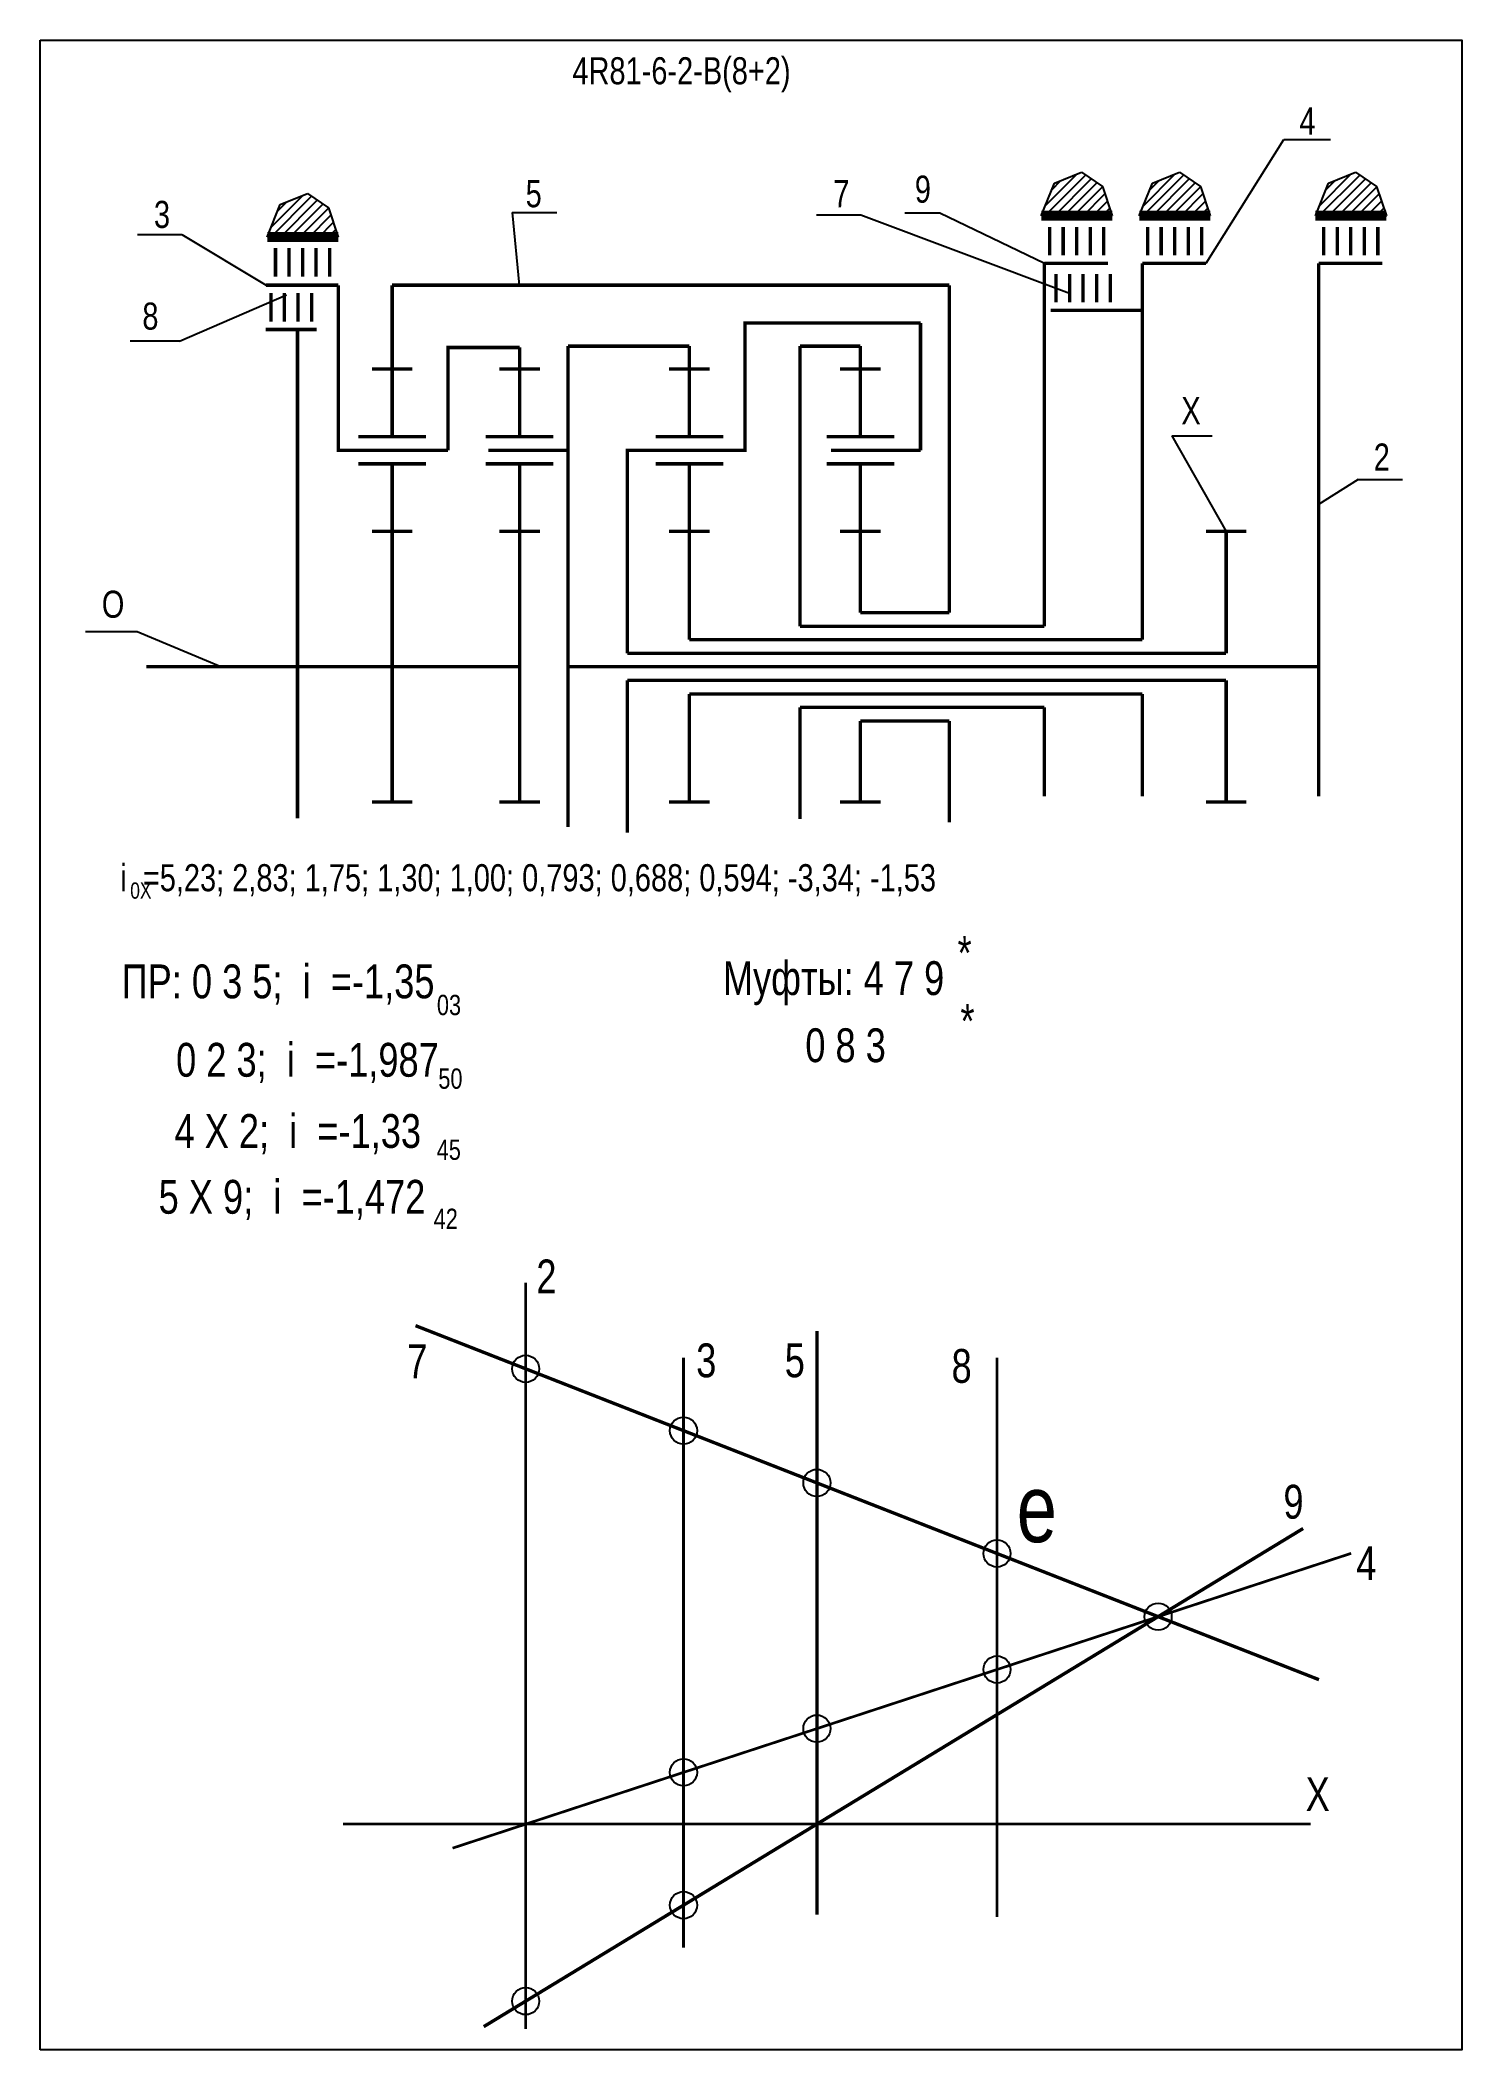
# Model space of a CAD drawing. Extents: x -727 to -142, y 153 to 837.
# Drawn here: x -352.4 to -142.4, y 152.9 to 449.9 of the extents above.
import ezdxf

# ---------------------------------------------------------------- set-up
doc = ezdxf.new("R2010")
doc.units = 0
doc.header["$LTSCALE"] = 15
doc.layers.get('0').update_dxf_attribs({"linetype": 'CONTINUOUS'})
doc.layers.add('DIM', color=92, linetype='CONTINUOUS')
doc.layers.add('MAIN', color=5, linetype='CONTINUOUS')
doc.styles.add('AMK', font='amk.shx', dxfattribs={"width": 0.8})

msp = doc.modelspace()

# ---------------------------------------------------------------- hatches: boundary and pattern name
at = {"layer": 'DIM'}
h = msp.add_hatch(dxfattribs=at)
h.set_pattern_fill('_USER', color=0, angle=45, style=0, pattern_type=0)
h.set_pattern_definition([(45, (47.6843, -1.7795), (-0.7071068, 0.7071068), [])])
h.paths.add_polyline_path([(-202.61, 428.74), (-204.56, 423.92), (-194.06, 423.92), (-195.51, 428.24), (-198.62, 430.36)])
h = msp.add_hatch(dxfattribs=at)
h.set_pattern_fill('_USER', color=0, angle=45, style=0, pattern_type=0)
h.set_pattern_definition([(45, (62.1672, -1.7795), (-0.7071068, 0.7071068), [])])
h.paths.add_polyline_path([(-188.13, 428.74), (-190.07, 423.92), (-179.58, 423.92), (-181.03, 428.24), (-184.14, 430.36)])
h = msp.add_hatch(dxfattribs=at)
h.set_pattern_fill('_USER', color=0, angle=45, style=0, pattern_type=0)
h.set_pattern_definition([(45, (88.1816, -1.7795), (-0.7071068, 0.7071068), [])])
h.paths.add_polyline_path([(-162.11, 428.74), (-164.06, 423.92), (-153.56, 423.92), (-155.01, 428.24), (-158.13, 430.36)])
h = msp.add_hatch(dxfattribs=at)
h.set_pattern_fill('_USER', color=0, angle=45, style=0, pattern_type=0)
h.set_pattern_definition([(45, (-66.6615, -4.9228), (-0.7071068, 0.7071068), [])])
h.paths.add_polyline_path([(-316.96, 425.6), (-318.9, 420.78), (-308.41, 420.78), (-309.85, 425.1), (-312.97, 427.21)])

# ---------------------------------------------------------------- linework, layer by layer
at = {"const_width": 0.4}
for points in [[(-280.72, 266.24), (-280.72, 155.96)], [(-257.4, 255.14), (-257.4, 167.94)], [(-211.1, 255.14), (-211.1, 172.49)], [(-291.52, 182.67), (-158.77, 226.24)]]:
    msp.add_lwpolyline(points, dxfattribs=at)
at = {"layer": 'DIM', "color": 0}
for p, q in [((-180.2, 416.9), (-168.73, 435.17)), ((-168.73, 435.17), (-161.82, 435.17)), ((-204.56, 423.92), (-202.61, 428.74)), ((-202.61, 428.74), (-198.62, 430.36)), ((-198.62, 430.36), (-195.51, 428.24)), ((-195.51, 428.24), (-194.06, 423.92)), ((-190.07, 423.92), (-188.13, 428.74)), ((-188.13, 428.74), (-184.14, 430.36)), ((-184.14, 430.36), (-181.03, 428.24)), ((-181.03, 428.24), (-179.58, 423.92)), ((-164.06, 423.92), (-162.11, 428.74)), ((-162.11, 428.74), (-158.13, 430.36)), ((-158.13, 430.36), (-155.01, 428.24)), ((-155.01, 428.24), (-153.56, 423.92)), ((-318.9, 420.78), (-316.96, 425.6)), ((-316.96, 425.6), (-312.97, 427.21)), ((-312.97, 427.21), (-309.85, 425.1)), ((-309.85, 425.1), (-308.41, 420.78)), ((-282.7, 424.42), (-281.66, 413.66)), ((-282.7, 424.42), (-276.13, 424.42)), ((-237.77, 424.05), (-231.2, 424.05)), ((-231.2, 424.05), (-200.37, 412.46)), ((-224.73, 424.37), (-219.54, 424.37)), ((-219.54, 424.37), (-204.09, 416.9)), ((-203.3, 423.73), (-196.39, 423.73)), ((-188.82, 423.73), (-181.91, 423.73)), ((-162.81, 423.73), (-155.89, 423.73)), ((-338.05, 421.14), (-331.49, 421.14)), ((-331.49, 421.14), (-319.06, 413.66)), ((-331.86, 405.4), (-316.07, 412.22)), ((-331.86, 405.4), (-339.12, 405.4)), ((-185.24, 391.39), (-179.33, 391.39)), ((-185.24, 391.39), (-177.24, 377.26)), ((-157.75, 384.93), (-163.59, 381.26)), ((-157.75, 384.93), (-151.18, 384.93)), ((-338.13, 362.44), (-345.73, 362.44)), ((-325.73, 357.26), (-338.13, 362.44))]:
    msp.add_line(p, q, dxfattribs=at)
for points, const_width in [([(-204.09, 363.26), (-204.09, 416.9)], 0.5), ([(-189.61, 361.26), (-189.61, 416.9)], 0.5), ([(-163.59, 357.26), (-163.59, 416.9)], 0.5), ([(-319.06, 413.66), (-308.41, 413.66)], 0.5), ([(-305.48, 389.26), (-308.41, 389.26), (-308.41, 413.66)], 0.5), ([(-300.44, 413.66), (-260.86, 413.66)], 0.5), ([(-267.75, 413.66), (-218.12, 413.66)], 0.5), ([(-218.12, 413.66), (-218.12, 365.26)], 0.5), ([(-314.42, 334.87), (-314.42, 407.11)], 0.5), ([(-251.52, 389.26), (-248.33, 389.26), (-248.33, 408.09), (-222.39, 408.09)], 0.5), ([(-222.39, 389.26), (-222.39, 408.09)], 0.5), ([(-281.62, 404.45), (-292.2, 404.45), (-292.2, 389.26)], 0.5), ([(-274.47, 404.65), (-274.47, 333.6)], 0.5), ([(-256.52, 404.65), (-274.47, 404.65)], 0.5), ([(-231.27, 404.65), (-240.18, 404.65)], 0.5), ([(-240.18, 404.65), (-240.18, 363.26)], 0.5), ([(-261.13, 389.26), (-265.69, 389.26), (-265.69, 359.26)], 0.5), ([(-251.52, 389.26), (-251.27, 389.26)], 0.5), ([(-226.27, 389.26), (-222.39, 389.26)], 0.5), ([(-231.27, 365.26), (-218.12, 365.26)], 0.5), ([(-240.18, 363.26), (-204.09, 363.26)], 0.5), ([(-265.69, 359.26), (-177.24, 359.26)], 0.5), ([(-256.52, 361.26), (-189.61, 361.26)], 0.5), ([(-336.77, 357.26), (-281.62, 357.26)], 0.5), ([(-274.47, 357.26), (-163.59, 357.26)], 0.5), ([(-163.59, 338.13), (-163.59, 357.26)], 0.5), ([(-265.69, 355.26), (-177.24, 355.26)], 0.5), ([(-265.69, 355.26), (-265.69, 332.77)], 0.5), ([(-256.52, 353.26), (-189.61, 353.26)], 0.5), ([(-189.61, 338.13), (-189.61, 353.26)], 0.5), ([(-240.18, 351.26), (-204.09, 351.26)], 0.5), ([(-240.18, 351.26), (-240.18, 334.76)], 0.5), ([(-204.09, 338.13), (-204.09, 351.26)], 0.5), ([(-231.27, 349.26), (-218.12, 349.26)], 0.5), ([(-218.12, 349.26), (-218.12, 334.28)], 0.5), ([(-163.53, 207.57), (-296.99, 259.89)], 0.5), ([(-237.7, 259.11), (-237.7, 172.82)], 0.5), ([(-165.87, 229.91), (-286.91, 156.29)], 0.5), ([(-307.72, 186.22), (-164.75, 186.22)], 0.4)]:
    msp.add_lwpolyline(points, dxfattribs=dict(at, const_width=const_width))
for centre in [(-280.72, 253.51), (-257.4, 244.37), (-237.7, 236.65), (-211.1, 226.22), (-187.29, 216.88), (-211.1, 209.07), (-237.7, 200.34), (-257.4, 193.87), (-257.4, 174.24), (-280.72, 160.06)]:
    msp.add_circle(centre, 2, dxfattribs=at)
at = {"layer": 'MAIN'}
for points in [[(-352.43, 152.87), (-352.43, 449.87)], [(-352.43, 449.87), (-142.43, 449.87), (-142.43, 152.87), (-352.43, 152.87)]]:
    msp.add_lwpolyline(points, dxfattribs=at)
at = {"layer": 'MAIN', "color": 0}
for points, const_width in [([(-204.56, 423.92), (-194.06, 423.92)], 1.5), ([(-195.32, 422.27), (-195.32, 418.07)], 0.5), ([(-190.07, 423.92), (-179.58, 423.92)], 1.5), ([(-180.84, 422.27), (-180.84, 418.07)], 0.5), ([(-164.06, 423.92), (-153.56, 423.92)], 1.5), ([(-154.83, 422.27), (-154.83, 418.07)], 0.5), ([(-318.9, 420.78), (-308.41, 420.78)], 1.5), ([(-309.67, 419.13), (-309.67, 414.93)], 0.5), ([(-204.09, 416.9), (-194.68, 416.9)], 0.5), ([(-189.61, 416.9), (-180.2, 416.9)], 0.5), ([(-163.59, 416.9), (-154.18, 416.9)], 0.5), ([(-300.44, 401.26), (-300.44, 413.66)], 0.5), ([(-194.37, 415.32), (-194.37, 411.12)], 0.5), ([(-203.14, 409.95), (-189.61, 409.95)], 0.5), ([(-319.12, 407.11), (-311.61, 407.11)], 0.5), ([(-281.62, 401.26), (-281.62, 404.45)], 0.5), ([(-256.52, 401.26), (-256.52, 404.65)], 0.5), ([(-231.27, 391.26), (-231.27, 404.65)], 0.5), ([(-300.44, 401.26), (-303.44, 401.26)], 0.5), ([(-300.44, 391.26), (-300.44, 401.26)], 0.5), ([(-300.44, 401.26), (-297.44, 401.26)], 0.5), ([(-281.62, 401.26), (-284.62, 401.26)], 0.5), ([(-281.62, 391.26), (-281.62, 401.26)], 0.5), ([(-281.62, 401.26), (-278.62, 401.26)], 0.5), ([(-256.52, 401.26), (-259.52, 401.26)], 0.5), ([(-256.52, 391.26), (-256.52, 401.26)], 0.5), ([(-256.52, 401.26), (-253.52, 401.26)], 0.5), ([(-231.27, 401.26), (-234.27, 401.26)], 0.5), ([(-231.27, 401.26), (-228.27, 401.26)], 0.5), ([(-292.2, 389.26), (-305.48, 389.26)], 0.5), ([(-274.47, 389.26), (-286.22, 389.26)], 0.5), ([(-251.52, 389.26), (-261.13, 389.26)], 0.5), ([(-226.27, 389.26), (-235.63, 389.26)], 0.5), ([(-300.44, 387.26), (-305.44, 387.26)], 0.5), ([(-300.44, 377.26), (-300.44, 387.26), (-295.44, 387.26)], 0.5), ([(-281.62, 387.26), (-286.62, 387.26)], 0.5), ([(-281.62, 377.26), (-281.62, 387.26), (-276.62, 387.26)], 0.5), ([(-256.52, 387.26), (-261.52, 387.26)], 0.5), ([(-256.52, 377.26), (-256.52, 387.26), (-251.52, 387.26)], 0.5), ([(-231.27, 387.26), (-236.27, 387.26)], 0.5), ([(-231.27, 377.26), (-231.27, 387.26), (-226.27, 387.26)], 0.5), ([(-300.44, 377.26), (-303.44, 377.26)], 0.5), ([(-300.44, 357.26), (-300.44, 377.26)], 0.5), ([(-300.44, 377.26), (-297.44, 377.26)], 0.5), ([(-281.62, 377.26), (-284.62, 377.26)], 0.5), ([(-281.62, 357.26), (-281.62, 377.26)], 0.5), ([(-281.62, 377.26), (-278.62, 377.26)], 0.5), ([(-256.52, 377.26), (-259.52, 377.26)], 0.5), ([(-256.52, 361.26), (-256.52, 377.26)], 0.5), ([(-256.52, 377.26), (-253.52, 377.26)], 0.5), ([(-231.27, 377.26), (-234.27, 377.26)], 0.5), ([(-231.27, 365.26), (-231.27, 377.26)], 0.5), ([(-231.27, 377.26), (-228.27, 377.26)], 0.5), ([(-177.24, 377.26), (-180.24, 377.26)], 0.5), ([(-177.24, 359.26), (-177.24, 377.26)], 0.5), ([(-177.24, 377.26), (-174.24, 377.26)], 0.5), ([(-300.44, 357.26), (-300.44, 337.26)], 0.5), ([(-281.62, 357.26), (-281.62, 337.26)], 0.5), ([(-256.52, 353.26), (-256.52, 337.26)], 0.5), ([(-177.24, 355.26), (-177.24, 337.26)], 0.5), ([(-231.27, 349.26), (-231.27, 337.26)], 0.5), ([(-300.44, 337.26), (-303.44, 337.26)], 0.5), ([(-300.44, 337.26), (-297.44, 337.26)], 0.5), ([(-281.62, 337.26), (-284.62, 337.26)], 0.5), ([(-281.62, 337.26), (-278.62, 337.26)], 0.5), ([(-256.52, 337.26), (-259.52, 337.26)], 0.5), ([(-256.52, 337.26), (-253.52, 337.26)], 0.5), ([(-231.27, 337.26), (-234.27, 337.26)], 0.5), ([(-231.27, 337.26), (-228.27, 337.26)], 0.5), ([(-177.24, 337.26), (-180.24, 337.26)], 0.5), ([(-177.24, 337.26), (-174.24, 337.26)], 0.5)]:
    msp.add_lwpolyline(points, dxfattribs=dict(at, const_width=const_width))
for points in [[(-203.32, 422.27, 0.5, 0.5, 0), (-203.32, 418.07, 0.5, 0.5, 0)], [(-201.32, 422.27, 0.5, 0.5, 0), (-201.32, 418.07, 0.5, 0.5, 0)], [(-199.32, 422.27, 0.5, 0.5, 0), (-199.32, 418.07, 0.5, 0.5, 0)], [(-197.32, 422.27, 0.5, 0.5, 0), (-197.32, 418.07, 0.5, 0.5, 0)], [(-188.84, 422.27, 0.5, 0.5, 0), (-188.84, 418.07, 0.5, 0.5, 0)], [(-186.84, 422.27, 0.5, 0.5, 0), (-186.84, 418.07, 0.5, 0.5, 0)], [(-184.84, 422.27, 0.5, 0.5, 0), (-184.84, 418.07, 0.5, 0.5, 0)], [(-182.84, 422.27, 0.5, 0.5, 0), (-182.84, 418.07, 0.5, 0.5, 0)], [(-162.83, 422.27, 0.5, 0.5, 0), (-162.83, 418.07, 0.5, 0.5, 0)], [(-160.83, 422.27, 0.5, 0.5, 0), (-160.83, 418.07, 0.5, 0.5, 0)], [(-158.83, 422.27, 0.5, 0.5, 0), (-158.83, 418.07, 0.5, 0.5, 0)], [(-156.83, 422.27, 0.5, 0.5, 0), (-156.83, 418.07, 0.5, 0.5, 0)], [(-317.67, 419.13, 0.5, 0.5, 0), (-317.67, 414.93, 0.5, 0.5, 0)], [(-315.67, 419.13, 0.5, 0.5, 0), (-315.67, 414.93, 0.5, 0.5, 0)], [(-313.67, 419.13, 0.5, 0.5, 0), (-313.67, 414.93, 0.5, 0.5, 0)], [(-311.67, 419.13, 0.5, 0.5, 0), (-311.67, 414.93, 0.5, 0.5, 0)], [(-202.37, 415.32, 0.5, 0.5, 0), (-202.37, 411.12, 0.5, 0.5, 0)], [(-200.37, 415.32, 0.5, 0.5, 0), (-200.37, 411.12, 0.5, 0.5, 0)], [(-198.37, 415.32, 0.5, 0.5, 0), (-198.37, 411.12, 0.5, 0.5, 0)], [(-196.37, 415.32, 0.5, 0.5, 0), (-196.37, 411.12, 0.5, 0.5, 0)], [(-318.35, 412.48, 0.5, 0.5, 0), (-318.35, 408.28, 0.5, 0.5, 0)], [(-316.35, 412.48, 0.5, 0.5, 0), (-316.35, 408.28, 0.5, 0.5, 0)], [(-314.35, 412.48, 0.5, 0.5, 0), (-314.35, 408.28, 0.5, 0.5, 0)], [(-312.35, 412.48, 0.5, 0.5, 0), (-312.35, 408.28, 0.5, 0.5, 0)], [(-295.44, 391.26, 0.5, 0.5, 0), (-305.44, 391.26, 0.5, 0.5, 0)], [(-276.62, 391.26, 0.5, 0.5, 0), (-286.62, 391.26, 0.5, 0.5, 0)], [(-251.52, 391.26, 0.5, 0.5, 0), (-261.52, 391.26, 0.5, 0.5, 0)], [(-226.27, 391.26, 0.5, 0.5, 0), (-236.27, 391.26, 0.5, 0.5, 0)]]:
    msp.add_lwpolyline(points, format="xyseb", dxfattribs=at)

# ---------------------------------------------------------------- texts
at = {"layer": 'DIM', "color": 0, "style": 'AMK', "width": 0.8}
for s, height, p in [('4R81-6-2-B(8+2)', 4, (-273.81, 443.35)), ('4', 4, (-166.42, 435.92)), ('5', 4, (-280.72, 425.18)), ('7', 4, (-235.27, 425.18)), ('9', 4, (-223.23, 425.85)), ('3', 4, (-335.63, 422.12)), ('8', 4, (-337.34, 407.09)), ('X', 4, (-183.86, 393.11)), ('2', 4, (-155.44, 386.26)), ('O', 4, (-343.33, 364.51)), ('i  =5,23; 2,83; 1,75; 1,30; 1,00; 0,793; 0,688; 0,594; -3,34; -1,53', 4, (-340.6, 324.09)), ('0X', 2.4, (-339.13, 322.99)), ('*', 5, (-216.92, 312.48)), (' ПР: 0 3 5;  i  =-1,35', 5, (-341.89, 308.27)), ('Муфты: 4 7 9', 5, (-251.58, 308.75)), ('03', 3, (-293.83, 305.78)), ('*', 5, (-216.49, 302.41)), ('       0 8 3', 5, (-249.81, 298.83)), ('    0 2 3;  i  =-1,987', 5, (-338.3, 296.68)), ('50', 3, (-293.62, 294.9)), ('    4 X 2;  i  =-1,33', 5, (-338.54, 286.16)), ('45', 3, (-293.86, 284.39)), ('     5 X 9;  i  =-1,472', 5, (-342.37, 276.43)), ('42', 3, (-294.31, 274.18)), ('2', 5, (-279.14, 264.66)), ('7', 5, (-298.21, 252.12)), ('3', 5, (-255.53, 252.26)), ('5', 5, (-242.45, 252.26)), ('8', 5, (-217.8, 251.44)), ('e', 10, (-208.18, 227.89)), ('9', 5, (-168.78, 231.37)), ('4', 5, (-158.02, 222.28)), ('X', 5, (-165.5, 188.14))]:
    msp.add_text(s, height=height, dxfattribs=at).set_placement(p)

doc.saveas('drawing.dxf')
